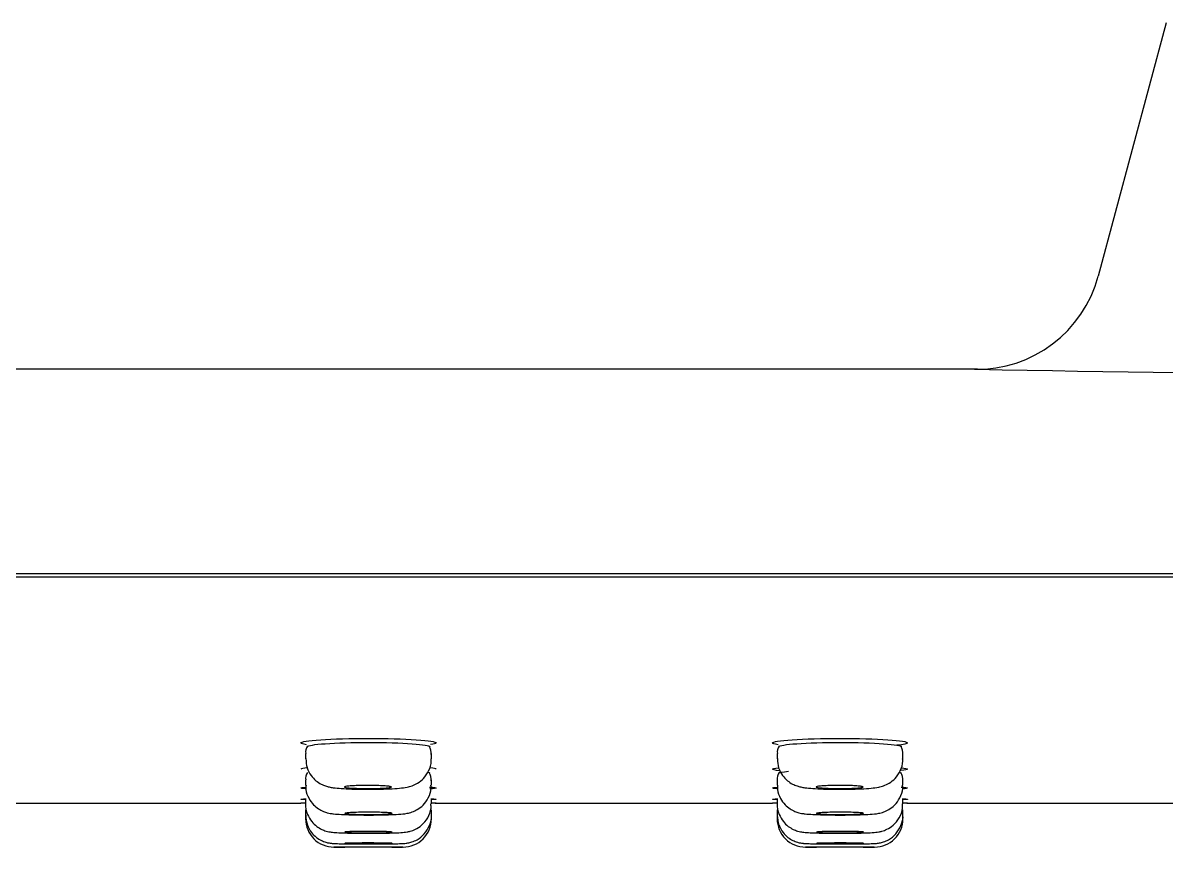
# Model space of a CAD drawing. Header units: millimetres. Extents: x -60 to 7633, y -2614 to 2146.
# Drawn here: x 3498.78 to 3535.14, y -2209.27 to -2183.05 of the extents above; entities that cross this region are included whole.
import ezdxf

# ---------------------------------------------------------------- set-up
doc = ezdxf.new("R2010")
doc.units = ezdxf.units.MM
doc.layers.get('0').update_dxf_attribs({"color": 250})

msp = doc.modelspace()

# ---------------------------------------------------------------- linework, layer by layer
at = {"linetype": 'Continuous'}
for p, q in [((3535.145, -2183.051), (3532.987, -2191.103)), ((3529.14, -2194.07), (3479.771, -2194.07)), ((3629.771, -2200.581), (3479.771, -2200.581)), ((3629.771, -2200.681), (3479.771, -2200.681)), ((3507.771, -2206.292), (3507.771, -2206.457)), ((3511.771, -2206.457), (3511.771, -2206.292)), ((3522.771, -2206.292), (3522.771, -2206.457)), ((3526.771, -2206.457), (3526.771, -2206.292)), ((3507.771, -2207.129), (3507.771, -2207.294)), ((3511.771, -2207.294), (3511.771, -2207.13)), ((3522.771, -2207.129), (3522.771, -2207.294)), ((3526.771, -2207.294), (3526.771, -2207.13)), ((3496.895, -2207.867), (3507.621, -2207.867)), ((3507.771, -2207.727), (3507.771, -2207.891)), ((3511.771, -2207.891), (3511.771, -2207.727)), ((3511.895, -2207.867), (3522.621, -2207.867)), ((3522.771, -2207.727), (3522.771, -2207.891)), ((3526.771, -2207.891), (3526.771, -2207.727)), ((3526.895, -2207.867), (3537.771, -2207.867)), ((3507.771, -2208.085), (3507.771, -2208.25)), ((3507.771, -2208.25), (3507.771, -2208.369)), ((3511.771, -2208.25), (3511.771, -2208.085)), ((3511.771, -2208.369), (3511.771, -2208.25)), ((3522.771, -2208.085), (3522.771, -2208.25)), ((3522.771, -2208.25), (3522.771, -2208.369)), ((3526.771, -2208.25), (3526.771, -2208.085)), ((3526.771, -2208.369), (3526.771, -2208.25)), ((3508.684, -2209.269), (3509.021, -2209.269)), ((3510.512, -2209.269), (3510.856, -2209.269)), ((3523.684, -2209.269), (3524.021, -2209.269)), ((3525.512, -2209.269), (3525.856, -2209.269))]:
    msp.add_line(p, q, dxfattribs=at)
for centre, radius, start, end in [((3529.123, -2190.07), 4, 268.9481, 345.0099), ((3554.771, -793.335), 1400.97, 268.951012, 271.048988), ((3508.071, -2206.235), 0.299, 143.1389, 191.3478), ((3511.326, -2206.288), 0.445, 355.1901, 31.6172), ((3523.071, -2206.235), 0.299, 143.1389, 191.3478), ((3526.326, -2206.288), 0.445, 355.1901, 31.6172), ((3508.103, -2207.093), 0.333, 144.2878, 186.8922), ((3511.329, -2207.125), 0.442, 355.2042, 31.4668), ((3523.103, -2207.093), 0.333, 144.2878, 186.8922), ((3526.329, -2207.125), 0.442, 355.2042, 31.4668), ((3509.771, -3087.864), 880, 90.130678, 90.139984), ((3509.771, -3087.864), 880, 89.860016, 89.868336), ((3524.771, -3087.864), 880, 90.130678, 90.139984), ((3524.771, -3087.864), 880, 89.860016, 89.868336), ((3508.671, -2208.369), 0.9, 179.901, 270.0716), ((3510.871, -2208.369), 0.9, 269.9284, 359.9806), ((3523.671, -2208.369), 0.9, 179.901, 270.0716), ((3525.871, -2208.369), 0.9, 269.9284, 359.9806), ((3509.771, -3088.869), 879.601, 89.928926, 90.071647), ((3509.771, -3090.669), 881.4, 89.951251, 90.048756), ((3524.771, -3088.869), 879.601, 89.928926, 90.071647), ((3524.771, -3090.669), 881.4, 89.951251, 90.048756)]:
    msp.add_arc(centre, radius, start, end, dxfattribs=at)
for points, knots in [([(3507.621, -2205.953), (3507.621, -2205.916), (3507.853, -2205.879), (3508.646, -2205.825), (3509.208, -2205.809), (3510.331, -2205.809), (3510.89, -2205.824), (3511.692, -2205.879), (3511.921, -2205.916), (3511.921, -2205.973), (3511.859, -2205.992), (3511.744, -2206.009)], [0, 0, 0, 0, 0.125, 0.125, 0.25, 0.25, 0.375, 0.375, 0.5, 0.5, 0.5647949, 0.5647949, 0.5647949, 0.5647949]), ([(3507.822, -2206.069), (3507.841, -2206.036), (3508.051, -2206.003), (3508.759, -2205.954), (3509.264, -2205.939), (3510.295, -2205.94), (3510.799, -2205.955), (3511.515, -2206.005), (3511.723, -2206.04), (3511.721, -2206.074)], [0.5050346, 0.5050346, 0.5050346, 0.5050346, 0.625, 0.625, 0.75, 0.75, 0.875, 0.875, 1, 1, 1, 1]), ([(3522.621, -2205.953), (3522.621, -2205.916), (3522.853, -2205.879), (3523.646, -2205.825), (3524.208, -2205.809), (3525.331, -2205.809), (3525.89, -2205.824), (3526.692, -2205.879), (3526.921, -2205.916), (3526.921, -2205.98), (3526.799, -2206.007), (3526.58, -2206.029)], [0, 0, 0, 0, 0.125, 0.125, 0.25, 0.25, 0.375, 0.375, 0.5, 0.5, 0.5907929, 0.5907929, 0.5907929, 0.5907929]), ([(3522.822, -2206.069), (3522.841, -2206.036), (3523.051, -2206.003), (3523.759, -2205.954), (3524.264, -2205.939), (3525.295, -2205.94), (3525.799, -2205.955), (3526.515, -2206.005), (3526.723, -2206.04), (3526.721, -2206.074)], [0.5050346, 0.5050346, 0.5050346, 0.5050346, 0.625, 0.625, 0.75, 0.75, 0.875, 0.875, 1, 1, 1, 1]), ([(3507.78, -2206.451), (3507.784, -2206.56), (3507.795, -2206.74), (3507.928, -2206.986), (3508.088, -2207.156), (3508.253, -2207.265), (3508.403, -2207.326), (3508.535, -2207.361), (3508.686, -2207.386), (3508.898, -2207.405), (3509.233, -2207.422), (3509.567, -2207.429), (3509.751, -2207.428), (3509.81, -2207.427)], [0, 0, 0, 0, 0.102442, 0.197168, 0.276453, 0.345155, 0.404383, 0.457462, 0.527419, 0.65978, 0.798755, 0.94382, 1, 1, 1, 1]), ([(3509.81, -2207.427), (3509.901, -2207.427), (3510.11, -2207.427), (3510.455, -2207.416), (3510.764, -2207.396), (3510.955, -2207.373), (3511.155, -2207.323), (3511.346, -2207.235), (3511.541, -2207.08), (3511.699, -2206.844), (3511.78, -2206.609), (3511.764, -2206.484), (3511.76, -2206.456)], [0, 0, 0, 0, 0.087757, 0.234086, 0.3846, 0.521059, 0.594053, 0.66897, 0.755132, 0.85807, 0.972924, 1, 1, 1, 1]), ([(3522.78, -2206.451), (3522.784, -2206.56), (3522.795, -2206.74), (3522.928, -2206.986), (3523.088, -2207.156), (3523.253, -2207.265), (3523.403, -2207.326), (3523.535, -2207.361), (3523.686, -2207.386), (3523.898, -2207.405), (3524.233, -2207.422), (3524.567, -2207.429), (3524.751, -2207.428), (3524.81, -2207.427)], [0, 0, 0, 0, 0.102442, 0.197168, 0.276453, 0.345155, 0.404383, 0.457462, 0.527419, 0.65978, 0.798755, 0.94382, 1, 1, 1, 1]), ([(3524.81, -2207.427), (3524.901, -2207.427), (3525.11, -2207.427), (3525.455, -2207.416), (3525.764, -2207.396), (3525.955, -2207.373), (3526.155, -2207.323), (3526.346, -2207.235), (3526.541, -2207.08), (3526.699, -2206.844), (3526.78, -2206.609), (3526.764, -2206.484), (3526.76, -2206.456)], [0, 0, 0, 0, 0.087757, 0.234086, 0.3846, 0.521059, 0.594053, 0.66897, 0.755132, 0.85807, 0.972924, 1, 1, 1, 1]), ([(3511.921, -2206.791), (3511.921, -2206.791), (3511.921, -2206.791), (3511.921, -2206.777), (3511.859, -2206.762), (3511.745, -2206.749)], [0.49991862, 0.49991862, 0.49991862, 0.49991862, 0.5, 0.5, 0.564413, 0.564413, 0.564413, 0.564413]), ([(3526.704, -2206.744), (3526.845, -2206.759), (3526.921, -2206.775), (3526.921, -2206.807), (3526.846, -2206.822), (3526.709, -2206.836)], [0.4281142, 0.4281142, 0.4281142, 0.4281142, 0.5, 0.5, 0.5709103, 0.5709103, 0.5709103, 0.5709103]), ([(3507.785, -2207.294), (3507.781, -2207.345), (3507.771, -2207.484), (3507.86, -2207.712), (3508.007, -2207.918), (3508.172, -2208.053), (3508.328, -2208.134), (3508.458, -2208.176), (3508.565, -2208.198), (3508.7, -2208.216), (3508.895, -2208.23), (3509.229, -2208.243), (3509.474, -2208.245), (3509.618, -2208.247)], [0, 0, 0, 0, 0.050844, 0.162358, 0.252685, 0.329669, 0.39536, 0.449203, 0.496306, 0.563186, 0.707758, 0.852819, 1, 1, 1, 1]), ([(3509.755, -2207.405), (3509.671, -2207.405), (3509.586, -2207.404), (3509.507, -2207.402), (3509.428, -2207.4), (3509.352, -2207.397), (3509.287, -2207.394), (3509.221, -2207.391), (3509.164, -2207.386), (3509.12, -2207.382), (3509.075, -2207.377), (3509.042, -2207.372), (3509.023, -2207.366), (3509.005, -2207.361), (3509, -2207.355), (3509.01, -2207.35), (3509.019, -2207.344), (3509.043, -2207.339), (3509.08, -2207.334), (3509.117, -2207.329), (3509.167, -2207.324), (3509.227, -2207.32), (3509.287, -2207.316), (3509.358, -2207.313), (3509.434, -2207.31), (3509.51, -2207.308), (3509.593, -2207.307), (3509.676, -2207.306), (3509.76, -2207.305), (3509.846, -2207.306), (3509.927, -2207.307), (3510.009, -2207.308), (3510.088, -2207.311), (3510.158, -2207.314), (3510.229, -2207.317), (3510.293, -2207.32), (3510.345, -2207.325), (3510.396, -2207.329), (3510.438, -2207.334), (3510.465, -2207.339), (3510.492, -2207.345), (3510.505, -2207.35), (3510.505, -2207.356), (3510.504, -2207.361), (3510.489, -2207.367), (3510.46, -2207.372), (3510.431, -2207.377), (3510.389, -2207.382), (3510.335, -2207.387), (3510.282, -2207.391), (3510.217, -2207.395), (3510.145, -2207.398), (3510.074, -2207.4), (3509.993, -2207.402), (3509.911, -2207.404), (3509.86, -2207.404), (3509.807, -2207.405), (3509.755, -2207.405)], [0, 0, 0, 0, 0.05356, 0.05356, 0.05356, 0.107117, 0.107117, 0.107117, 0.160725, 0.160725, 0.160725, 0.214441, 0.214441, 0.214441, 0.268263, 0.268263, 0.268263, 0.32214, 0.32214, 0.32214, 0.375997, 0.375997, 0.375997, 0.429766, 0.429766, 0.429766, 0.483417, 0.483417, 0.483417, 0.536974, 0.536974, 0.536974, 0.590501, 0.590501, 0.590501, 0.644079, 0.644079, 0.644079, 0.697762, 0.697762, 0.697762, 0.751561, 0.751561, 0.751561, 0.805431, 0.805431, 0.805431, 0.8593, 0.8593, 0.8593, 0.913096, 0.913096, 0.913096, 0.96678, 0.96678, 0.96678, 1, 1, 1, 1]), ([(3509.618, -2208.247), (3509.622, -2208.247), (3509.749, -2208.249), (3510.046, -2208.247), (3510.424, -2208.24), (3510.757, -2208.222), (3510.931, -2208.211), (3511.153, -2208.158), (3511.339, -2208.074), (3511.526, -2207.93), (3511.688, -2207.703), (3511.776, -2207.466), (3511.762, -2207.332), (3511.758, -2207.294)], [0, 0, 0, 0, 0.003953, 0.137557, 0.271543, 0.408501, 0.561385, 0.627411, 0.688758, 0.766782, 0.859728, 0.965505, 1, 1, 1, 1]), ([(3511.712, -2207.358), (3511.848, -2207.368), (3511.921, -2207.378), (3511.921, -2207.399), (3511.85, -2207.409), (3511.719, -2207.418)], [0.4294295, 0.4294295, 0.4294295, 0.4294295, 0.5, 0.5, 0.569295, 0.569295, 0.569295, 0.569295]), ([(3522.785, -2207.294), (3522.781, -2207.345), (3522.771, -2207.484), (3522.86, -2207.712), (3523.007, -2207.918), (3523.172, -2208.053), (3523.328, -2208.134), (3523.458, -2208.176), (3523.565, -2208.198), (3523.7, -2208.216), (3523.895, -2208.23), (3524.229, -2208.243), (3524.474, -2208.245), (3524.618, -2208.247)], [0, 0, 0, 0, 0.050844, 0.162358, 0.252685, 0.329669, 0.39536, 0.449203, 0.496306, 0.563186, 0.707758, 0.852819, 1, 1, 1, 1]), ([(3524.76, -2207.405), (3524.676, -2207.405), (3524.591, -2207.404), (3524.512, -2207.402), (3524.433, -2207.4), (3524.357, -2207.397), (3524.292, -2207.394), (3524.226, -2207.39), (3524.169, -2207.386), (3524.125, -2207.382), (3524.08, -2207.377), (3524.047, -2207.372), (3524.028, -2207.366), (3524.01, -2207.361), (3524.005, -2207.355), (3524.015, -2207.35), (3524.024, -2207.344), (3524.048, -2207.339), (3524.085, -2207.334), (3524.122, -2207.329), (3524.172, -2207.324), (3524.232, -2207.32), (3524.292, -2207.316), (3524.363, -2207.313), (3524.439, -2207.31), (3524.515, -2207.308), (3524.598, -2207.306), (3524.681, -2207.306), (3524.765, -2207.305), (3524.851, -2207.306), (3524.932, -2207.307), (3525.014, -2207.308), (3525.093, -2207.31), (3525.164, -2207.313), (3525.234, -2207.316), (3525.298, -2207.32), (3525.35, -2207.325), (3525.401, -2207.329), (3525.443, -2207.334), (3525.47, -2207.339), (3525.497, -2207.345), (3525.511, -2207.35), (3525.51, -2207.356), (3525.509, -2207.361), (3525.494, -2207.367), (3525.465, -2207.372), (3525.436, -2207.377), (3525.394, -2207.382), (3525.341, -2207.387), (3525.287, -2207.391), (3525.222, -2207.395), (3525.15, -2207.397), (3525.079, -2207.4), (3524.998, -2207.402), (3524.916, -2207.404), (3524.865, -2207.404), (3524.812, -2207.405), (3524.76, -2207.405)], [0, 0, 0, 0, 0.05356, 0.05356, 0.05356, 0.107117, 0.107117, 0.107117, 0.160725, 0.160725, 0.160725, 0.214441, 0.214441, 0.214441, 0.268263, 0.268263, 0.268263, 0.32214, 0.32214, 0.32214, 0.375997, 0.375997, 0.375997, 0.429766, 0.429766, 0.429766, 0.483417, 0.483417, 0.483417, 0.536974, 0.536974, 0.536974, 0.590501, 0.590501, 0.590501, 0.644079, 0.644079, 0.644079, 0.697762, 0.697762, 0.697762, 0.751561, 0.751561, 0.751561, 0.805431, 0.805431, 0.805431, 0.8593, 0.8593, 0.8593, 0.913096, 0.913096, 0.913096, 0.96678, 0.96678, 0.96678, 1, 1, 1, 1]), ([(3524.618, -2208.247), (3524.622, -2208.247), (3524.749, -2208.249), (3525.046, -2208.247), (3525.424, -2208.24), (3525.757, -2208.222), (3525.931, -2208.211), (3526.153, -2208.158), (3526.339, -2208.074), (3526.526, -2207.93), (3526.688, -2207.703), (3526.776, -2207.466), (3526.762, -2207.332), (3526.758, -2207.294)], [0, 0, 0, 0, 0.003953, 0.137557, 0.271543, 0.408501, 0.561385, 0.627411, 0.688758, 0.766782, 0.859728, 0.965505, 1, 1, 1, 1]), ([(3526.712, -2207.358), (3526.848, -2207.368), (3526.921, -2207.378), (3526.921, -2207.398), (3526.86, -2207.408), (3526.747, -2207.416)], [0.4294295, 0.4294295, 0.4294295, 0.4294295, 0.5, 0.5, 0.5640929, 0.5640929, 0.5640929, 0.5640929]), ([(3507.772, -2207.89), (3507.772, -2207.892), (3507.752, -2207.999), (3507.818, -2208.213), (3507.949, -2208.449), (3508.112, -2208.607), (3508.271, -2208.705), (3508.41, -2208.758), (3508.513, -2208.782), (3508.593, -2208.794), (3508.702, -2208.805), (3508.874, -2208.814), (3509.183, -2208.822), (3509.457, -2208.826), (3509.597, -2208.826), (3509.609, -2208.826)], [0, 0, 0, 0, 0.002682, 0.124648, 0.220123, 0.300091, 0.367994, 0.423885, 0.465555, 0.502005, 0.558346, 0.698314, 0.839548, 0.987505, 1, 1, 1, 1]), ([(3509.609, -2208.826), (3509.743, -2208.827), (3509.984, -2208.827), (3510.366, -2208.822), (3510.69, -2208.813), (3510.86, -2208.804), (3510.989, -2208.789), (3511.113, -2208.764), (3511.281, -2208.702), (3511.486, -2208.568), (3511.669, -2208.342), (3511.77, -2208.087), (3511.76, -2207.943), (3511.756, -2207.892)], [0, 0, 0, 0, 0.119055, 0.249294, 0.381479, 0.52094, 0.571703, 0.613254, 0.672079, 0.748825, 0.850727, 0.954342, 1, 1, 1, 1]), ([(3511.793, -2207.735), (3511.877, -2207.739), (3511.921, -2207.743), (3511.921, -2207.751), (3511.877, -2207.755), (3511.794, -2207.759)], [0.4451029, 0.4451029, 0.4451029, 0.4451029, 0.5, 0.5, 0.5545789, 0.5545789, 0.5545789, 0.5545789]), ([(3522.772, -2207.89), (3522.772, -2207.892), (3522.752, -2207.999), (3522.818, -2208.213), (3522.949, -2208.449), (3523.112, -2208.607), (3523.271, -2208.705), (3523.41, -2208.758), (3523.513, -2208.782), (3523.593, -2208.794), (3523.702, -2208.805), (3523.874, -2208.814), (3524.183, -2208.822), (3524.457, -2208.826), (3524.597, -2208.826), (3524.609, -2208.826)], [0, 0, 0, 0, 0.002682, 0.124648, 0.220123, 0.300091, 0.367994, 0.423885, 0.465555, 0.502005, 0.558346, 0.698314, 0.839548, 0.987505, 1, 1, 1, 1]), ([(3524.609, -2208.826), (3524.743, -2208.827), (3524.984, -2208.827), (3525.366, -2208.822), (3525.69, -2208.813), (3525.86, -2208.804), (3525.989, -2208.789), (3526.113, -2208.764), (3526.281, -2208.702), (3526.486, -2208.568), (3526.669, -2208.342), (3526.77, -2208.087), (3526.76, -2207.943), (3526.756, -2207.892)], [0, 0, 0, 0, 0.119055, 0.249294, 0.381479, 0.52094, 0.571703, 0.613254, 0.672079, 0.748825, 0.850727, 0.954342, 1, 1, 1, 1]), ([(3526.793, -2207.735), (3526.877, -2207.739), (3526.921, -2207.743), (3526.921, -2207.751), (3526.877, -2207.755), (3526.794, -2207.759)], [0.4451029, 0.4451029, 0.4451029, 0.4451029, 0.5, 0.5, 0.5545789, 0.5545789, 0.5545789, 0.5545789]), ([(3507.775, -2208.251), (3507.784, -2208.368), (3507.802, -2208.553), (3507.942, -2208.796), (3508.101, -2208.957), (3508.261, -2209.057), (3508.402, -2209.113), (3508.509, -2209.137), (3508.575, -2209.146), (3508.623, -2209.151), (3508.697, -2209.155), (3508.828, -2209.16), (3509.097, -2209.164), (3509.432, -2209.167), (3509.649, -2209.167), (3509.753, -2209.167)], [0, 0, 0, 0, 0.109244, 0.200053, 0.275317, 0.33893, 0.391136, 0.429889, 0.454154, 0.477578, 0.518203, 0.636177, 0.766406, 0.903463, 1, 1, 1, 1]), ([(3509.771, -2208.232), (3509.687, -2208.232), (3509.602, -2208.231), (3509.523, -2208.23), (3509.444, -2208.228), (3509.368, -2208.226), (3509.303, -2208.224), (3509.237, -2208.221), (3509.18, -2208.218), (3509.135, -2208.215), (3509.091, -2208.211), (3509.058, -2208.207), (3509.039, -2208.203), (3509.021, -2208.199), (3509.016, -2208.195), (3509.026, -2208.191), (3509.035, -2208.187), (3509.06, -2208.182), (3509.096, -2208.179), (3509.133, -2208.175), (3509.184, -2208.171), (3509.243, -2208.168), (3509.303, -2208.165), (3509.374, -2208.163), (3509.45, -2208.161), (3509.526, -2208.159), (3509.609, -2208.158), (3509.692, -2208.158), (3509.776, -2208.157), (3509.862, -2208.158), (3509.943, -2208.159), (3510.025, -2208.16), (3510.104, -2208.161), (3510.175, -2208.163), (3510.245, -2208.166), (3510.309, -2208.169), (3510.361, -2208.172), (3510.413, -2208.175), (3510.454, -2208.179), (3510.481, -2208.183), (3510.508, -2208.187), (3510.522, -2208.191), (3510.521, -2208.195), (3510.52, -2208.199), (3510.505, -2208.204), (3510.476, -2208.208), (3510.447, -2208.211), (3510.405, -2208.215), (3510.351, -2208.218), (3510.298, -2208.221), (3510.233, -2208.224), (3510.161, -2208.226), (3510.09, -2208.228), (3510.009, -2208.23), (3509.927, -2208.231), (3509.876, -2208.231), (3509.823, -2208.232), (3509.771, -2208.232)], [0, 0, 0, 0, 0.053624, 0.053624, 0.053624, 0.107246, 0.107246, 0.107246, 0.160896, 0.160896, 0.160896, 0.214607, 0.214607, 0.214607, 0.268377, 0.268377, 0.268377, 0.322178, 0.322178, 0.322178, 0.375968, 0.375968, 0.375968, 0.429709, 0.429709, 0.429709, 0.483384, 0.483384, 0.483384, 0.537005, 0.537005, 0.537005, 0.590609, 0.590609, 0.590609, 0.644242, 0.644242, 0.644242, 0.697936, 0.697936, 0.697936, 0.751693, 0.751693, 0.751693, 0.805491, 0.805491, 0.805491, 0.859288, 0.859288, 0.859288, 0.913043, 0.913043, 0.913043, 0.966736, 0.966736, 0.966736, 1, 1, 1, 1]), ([(3509.753, -2209.167), (3509.794, -2209.167), (3509.953, -2209.167), (3510.26, -2209.166), (3510.589, -2209.162), (3510.79, -2209.157), (3510.887, -2209.153), (3510.953, -2209.148), (3511.037, -2209.137), (3511.166, -2209.105), (3511.352, -2209.023), (3511.564, -2208.852), (3511.719, -2208.586), (3511.789, -2208.357), (3511.769, -2208.253), (3511.769, -2208.249)], [0, 0, 0, 0, 0.037772, 0.170212, 0.303087, 0.438148, 0.510727, 0.548446, 0.575985, 0.621465, 0.683112, 0.781887, 0.887665, 0.996328, 1, 1, 1, 1]), ([(3522.775, -2208.251), (3522.784, -2208.368), (3522.802, -2208.553), (3522.942, -2208.796), (3523.101, -2208.957), (3523.261, -2209.057), (3523.402, -2209.113), (3523.509, -2209.137), (3523.575, -2209.146), (3523.623, -2209.151), (3523.697, -2209.155), (3523.828, -2209.16), (3524.097, -2209.164), (3524.432, -2209.167), (3524.649, -2209.167), (3524.753, -2209.167)], [0, 0, 0, 0, 0.109244, 0.200053, 0.275317, 0.33893, 0.391136, 0.429889, 0.454154, 0.477578, 0.518203, 0.636177, 0.766406, 0.903463, 1, 1, 1, 1]), ([(3524.771, -2208.232), (3524.687, -2208.232), (3524.602, -2208.231), (3524.523, -2208.23), (3524.444, -2208.228), (3524.368, -2208.226), (3524.303, -2208.224), (3524.237, -2208.221), (3524.18, -2208.218), (3524.135, -2208.215), (3524.091, -2208.211), (3524.058, -2208.207), (3524.039, -2208.203), (3524.021, -2208.199), (3524.016, -2208.195), (3524.026, -2208.191), (3524.035, -2208.187), (3524.06, -2208.182), (3524.096, -2208.179), (3524.133, -2208.175), (3524.184, -2208.171), (3524.243, -2208.168), (3524.303, -2208.165), (3524.374, -2208.163), (3524.45, -2208.161), (3524.526, -2208.159), (3524.609, -2208.158), (3524.692, -2208.158), (3524.776, -2208.157), (3524.862, -2208.158), (3524.943, -2208.159), (3525.025, -2208.16), (3525.104, -2208.161), (3525.175, -2208.163), (3525.245, -2208.166), (3525.309, -2208.169), (3525.361, -2208.172), (3525.413, -2208.175), (3525.454, -2208.179), (3525.481, -2208.183), (3525.508, -2208.187), (3525.522, -2208.191), (3525.521, -2208.195), (3525.52, -2208.199), (3525.505, -2208.204), (3525.476, -2208.208), (3525.447, -2208.211), (3525.405, -2208.215), (3525.351, -2208.218), (3525.298, -2208.221), (3525.233, -2208.224), (3525.161, -2208.226), (3525.09, -2208.228), (3525.009, -2208.23), (3524.927, -2208.231), (3524.876, -2208.231), (3524.823, -2208.232), (3524.771, -2208.232)], [0, 0, 0, 0, 0.053624, 0.053624, 0.053624, 0.107246, 0.107246, 0.107246, 0.160896, 0.160896, 0.160896, 0.214607, 0.214607, 0.214607, 0.268377, 0.268377, 0.268377, 0.322178, 0.322178, 0.322178, 0.375968, 0.375968, 0.375968, 0.429709, 0.429709, 0.429709, 0.483384, 0.483384, 0.483384, 0.537005, 0.537005, 0.537005, 0.590609, 0.590609, 0.590609, 0.644242, 0.644242, 0.644242, 0.697936, 0.697936, 0.697936, 0.751693, 0.751693, 0.751693, 0.805491, 0.805491, 0.805491, 0.859288, 0.859288, 0.859288, 0.913043, 0.913043, 0.913043, 0.966736, 0.966736, 0.966736, 1, 1, 1, 1]), ([(3524.753, -2209.167), (3524.794, -2209.167), (3524.953, -2209.167), (3525.26, -2209.166), (3525.589, -2209.162), (3525.79, -2209.157), (3525.887, -2209.153), (3525.953, -2209.148), (3526.037, -2209.137), (3526.166, -2209.105), (3526.352, -2209.023), (3526.564, -2208.852), (3526.719, -2208.586), (3526.789, -2208.357), (3526.769, -2208.253), (3526.769, -2208.249)], [0, 0, 0, 0, 0.037772, 0.170212, 0.303087, 0.438148, 0.510727, 0.548446, 0.575985, 0.621465, 0.683112, 0.781887, 0.887665, 0.996328, 1, 1, 1, 1]), ([(3510.521, -2208.792), (3510.521, -2208.791), (3510.519, -2208.79), (3510.516, -2208.789), (3510.506, -2208.786), (3510.482, -2208.783), (3510.445, -2208.781), (3510.408, -2208.778), (3510.358, -2208.776), (3510.298, -2208.774), (3510.239, -2208.772), (3510.168, -2208.77), (3510.092, -2208.769), (3510.016, -2208.768), (3509.933, -2208.767), (3509.85, -2208.767), (3509.766, -2208.767), (3509.68, -2208.767), (3509.598, -2208.767), (3509.517, -2208.768), (3509.437, -2208.769), (3509.367, -2208.771), (3509.296, -2208.772), (3509.232, -2208.774), (3509.18, -2208.776), (3509.129, -2208.779), (3509.088, -2208.781), (3509.061, -2208.784), (3509.034, -2208.786), (3509.02, -2208.789), (3509.021, -2208.792), (3509.022, -2208.795), (3509.037, -2208.798), (3509.066, -2208.8), (3509.094, -2208.803), (3509.137, -2208.805), (3509.19, -2208.807), (3509.243, -2208.809), (3509.308, -2208.811), (3509.38, -2208.813), (3509.452, -2208.814), (3509.532, -2208.815), (3509.614, -2208.816), (3509.665, -2208.816), (3509.718, -2208.816), (3509.771, -2208.816)], [0.2501355, 0.2501355, 0.2501355, 0.2501355, 0.2684574, 0.2684574, 0.2684574, 0.3222047, 0.3222047, 0.3222047, 0.3759477, 0.3759477, 0.3759477, 0.4296689, 0.4296689, 0.4296689, 0.4833602, 0.4833602, 0.4833602, 0.5370272, 0.5370272, 0.5370272, 0.5906867, 0.5906867, 0.5906867, 0.6443592, 0.6443592, 0.6443592, 0.698059, 0.698059, 0.698059, 0.7517876, 0.7517876, 0.7517876, 0.8055338, 0.8055338, 0.8055338, 0.8592788, 0.8592788, 0.8592788, 0.9130053, 0.9130053, 0.9130053, 0.9667042, 0.9667042, 0.9667042, 1, 1, 1, 1]), ([(3509.771, -2208.816), (3509.855, -2208.816), (3509.94, -2208.816), (3510.019, -2208.815), (3510.098, -2208.814), (3510.174, -2208.813), (3510.239, -2208.811), (3510.305, -2208.809), (3510.362, -2208.807), (3510.407, -2208.805), (3510.451, -2208.803), (3510.484, -2208.8), (3510.502, -2208.797)], [0, 0, 0, 0, 0.053669, 0.053669, 0.053669, 0.1073372, 0.1073372, 0.1073372, 0.1610174, 0.1610174, 0.1610174, 0.2147244, 0.2147244, 0.2147244, 0.2147244]), ([(3524.771, -2208.816), (3524.687, -2208.816), (3524.602, -2208.816), (3524.523, -2208.815), (3524.443, -2208.814), (3524.368, -2208.813), (3524.302, -2208.811), (3524.237, -2208.809), (3524.18, -2208.807), (3524.135, -2208.805), (3524.09, -2208.803), (3524.058, -2208.8), (3524.039, -2208.797), (3524.021, -2208.795), (3524.016, -2208.792), (3524.026, -2208.789), (3524.035, -2208.786), (3524.06, -2208.783), (3524.096, -2208.781), (3524.133, -2208.778), (3524.184, -2208.776), (3524.243, -2208.774), (3524.303, -2208.772), (3524.374, -2208.77), (3524.45, -2208.769), (3524.525, -2208.768), (3524.609, -2208.767), (3524.692, -2208.767), (3524.775, -2208.767), (3524.862, -2208.767), (3524.943, -2208.767), (3525.025, -2208.768), (3525.104, -2208.769), (3525.175, -2208.771), (3525.246, -2208.772), (3525.31, -2208.774), (3525.361, -2208.776), (3525.413, -2208.779), (3525.454, -2208.781), (3525.481, -2208.784), (3525.508, -2208.786), (3525.522, -2208.789), (3525.521, -2208.792), (3525.52, -2208.795), (3525.504, -2208.798), (3525.476, -2208.8), (3525.447, -2208.803), (3525.405, -2208.805), (3525.351, -2208.807), (3525.298, -2208.809), (3525.233, -2208.811), (3525.161, -2208.813), (3525.09, -2208.814), (3525.01, -2208.815), (3524.927, -2208.816), (3524.876, -2208.816), (3524.823, -2208.816), (3524.771, -2208.816)], [0, 0, 0, 0, 0.053669, 0.053669, 0.053669, 0.107337, 0.107337, 0.107337, 0.161017, 0.161017, 0.161017, 0.214724, 0.214724, 0.214724, 0.268457, 0.268457, 0.268457, 0.322205, 0.322205, 0.322205, 0.375948, 0.375948, 0.375948, 0.429669, 0.429669, 0.429669, 0.48336, 0.48336, 0.48336, 0.537027, 0.537027, 0.537027, 0.590687, 0.590687, 0.590687, 0.644359, 0.644359, 0.644359, 0.698059, 0.698059, 0.698059, 0.751788, 0.751788, 0.751788, 0.805534, 0.805534, 0.805534, 0.859279, 0.859279, 0.859279, 0.913005, 0.913005, 0.913005, 0.966704, 0.966704, 0.966704, 1, 1, 1, 1]), ([(3509.771, -2209.162), (3509.687, -2209.162), (3509.602, -2209.162), (3509.523, -2209.161), (3509.443, -2209.161), (3509.368, -2209.16), (3509.302, -2209.159), (3509.237, -2209.158), (3509.179, -2209.157), (3509.135, -2209.156), (3509.09, -2209.155), (3509.058, -2209.154), (3509.039, -2209.152), (3509.021, -2209.151), (3509.016, -2209.15), (3509.026, -2209.148), (3509.036, -2209.147), (3509.06, -2209.146), (3509.097, -2209.144), (3509.133, -2209.143), (3509.184, -2209.142), (3509.243, -2209.141), (3509.303, -2209.14), (3509.374, -2209.139), (3509.45, -2209.138), (3509.525, -2209.138), (3509.609, -2209.137), (3509.692, -2209.137), (3509.775, -2209.137), (3509.862, -2209.137), (3509.943, -2209.137), (3510.025, -2209.138), (3510.104, -2209.138), (3510.175, -2209.139), (3510.246, -2209.14), (3510.31, -2209.141), (3510.361, -2209.142), (3510.413, -2209.143), (3510.454, -2209.144), (3510.481, -2209.146), (3510.508, -2209.147), (3510.522, -2209.148), (3510.521, -2209.15), (3510.52, -2209.151), (3510.504, -2209.153), (3510.476, -2209.154), (3510.447, -2209.155), (3510.405, -2209.156), (3510.351, -2209.157), (3510.298, -2209.158), (3510.233, -2209.159), (3510.161, -2209.16), (3510.09, -2209.161), (3510.01, -2209.161), (3509.928, -2209.162), (3509.876, -2209.162), (3509.823, -2209.162), (3509.771, -2209.162)], [0, 0, 0, 0, 0.053696, 0.053696, 0.053696, 0.107391, 0.107391, 0.107391, 0.16109, 0.16109, 0.16109, 0.214795, 0.214795, 0.214795, 0.268506, 0.268506, 0.268506, 0.322221, 0.322221, 0.322221, 0.375935, 0.375935, 0.375935, 0.429644, 0.429644, 0.429644, 0.483346, 0.483346, 0.483346, 0.53704, 0.53704, 0.53704, 0.590733, 0.590733, 0.590733, 0.644429, 0.644429, 0.644429, 0.698133, 0.698133, 0.698133, 0.751844, 0.751844, 0.751844, 0.805559, 0.805559, 0.805559, 0.859273, 0.859273, 0.859273, 0.912983, 0.912983, 0.912983, 0.966686, 0.966686, 0.966686, 1, 1, 1, 1]), ([(3525.521, -2209.15), (3525.521, -2209.151), (3525.506, -2209.153), (3525.478, -2209.154), (3525.451, -2209.155), (3525.409, -2209.156), (3525.356, -2209.157), (3525.304, -2209.158), (3525.239, -2209.159), (3525.168, -2209.16), (3525.097, -2209.161), (3525.017, -2209.161), (3524.935, -2209.161), (3524.853, -2209.162), (3524.767, -2209.162), (3524.684, -2209.162), (3524.601, -2209.162), (3524.518, -2209.161), (3524.442, -2209.161), (3524.367, -2209.16), (3524.297, -2209.159), (3524.238, -2209.158), (3524.179, -2209.157), (3524.129, -2209.156), (3524.093, -2209.155), (3524.057, -2209.154), (3524.034, -2209.152), (3524.025, -2209.151), (3524.016, -2209.15), (3524.022, -2209.148), (3524.041, -2209.147), (3524.06, -2209.146), (3524.094, -2209.144), (3524.139, -2209.143), (3524.184, -2209.142), (3524.243, -2209.141), (3524.309, -2209.14), (3524.375, -2209.139), (3524.451, -2209.138), (3524.53, -2209.138), (3524.61, -2209.137), (3524.695, -2209.137), (3524.779, -2209.137), (3524.863, -2209.137), (3524.948, -2209.137), (3525.027, -2209.138), (3525.106, -2209.138), (3525.181, -2209.139), (3525.246, -2209.14), (3525.311, -2209.141), (3525.367, -2209.142), (3525.411, -2209.143), (3525.455, -2209.144), (3525.487, -2209.146), (3525.504, -2209.147), (3525.515, -2209.148), (3525.521, -2209.149), (3525.521, -2209.15)], [0, 0, 0, 0, 0.053713, 0.053713, 0.053713, 0.107426, 0.107426, 0.107426, 0.161136, 0.161136, 0.161136, 0.214839, 0.214839, 0.214839, 0.268536, 0.268536, 0.268536, 0.322231, 0.322231, 0.322231, 0.375926, 0.375926, 0.375926, 0.429627, 0.429627, 0.429627, 0.483334, 0.483334, 0.483334, 0.537047, 0.537047, 0.537047, 0.590762, 0.590762, 0.590762, 0.644475, 0.644475, 0.644475, 0.698182, 0.698182, 0.698182, 0.75188, 0.75188, 0.75188, 0.805574, 0.805574, 0.805574, 0.859267, 0.859267, 0.859267, 0.912966, 0.912966, 0.912966, 0.966672, 0.966672, 0.966672, 1, 1, 1, 1])]:
    msp.add_open_spline(points, degree=3, knots=knots, dxfattribs=at)
for points in [[(3507.8, -2206.01), (3507.684, -2205.992), (3507.621, -2205.973), (3507.621, -2205.953)], [(3522.8, -2206.01), (3522.684, -2205.992), (3522.621, -2205.973), (3522.621, -2205.953)], [(3507.844, -2206.743), (3507.7, -2206.758), (3507.621, -2206.775), (3507.621, -2206.791)], [(3522.621, -2206.791), (3522.621, -2206.776), (3522.685, -2206.761), (3522.804, -2206.748)], [(3522.846, -2206.838), (3522.7, -2206.823), (3522.621, -2206.807), (3522.621, -2206.791)], [(3522.822, -2206.908), (3522.832, -2206.89), (3522.943, -2206.872), (3523.135, -2206.857)], [(3511.672, -2206.889), (3511.704, -2206.897), (3511.721, -2206.904), (3511.721, -2206.912)], [(3526.672, -2206.889), (3526.704, -2206.897), (3526.721, -2206.904), (3526.721, -2206.912)], [(3507.621, -2207.389), (3507.621, -2207.38), (3507.674, -2207.371), (3507.773, -2207.362)], [(3507.756, -2207.413), (3507.668, -2207.406), (3507.621, -2207.397), (3507.621, -2207.389)], [(3522.621, -2207.389), (3522.621, -2207.38), (3522.677, -2207.37), (3522.781, -2207.362)], [(3522.756, -2207.413), (3522.668, -2207.406), (3522.621, -2207.397), (3522.621, -2207.389)], [(3507.621, -2207.747), (3507.621, -2207.743), (3507.671, -2207.739), (3507.764, -2207.734)], [(3507.754, -2207.759), (3507.667, -2207.756), (3507.621, -2207.752), (3507.621, -2207.747)], [(3522.621, -2207.747), (3522.621, -2207.743), (3522.671, -2207.739), (3522.764, -2207.734)], [(3522.754, -2207.759), (3522.667, -2207.756), (3522.621, -2207.752), (3522.621, -2207.747)]]:
    msp.add_open_spline(points, degree=3, dxfattribs=at)

doc.saveas('drawing.dxf')
